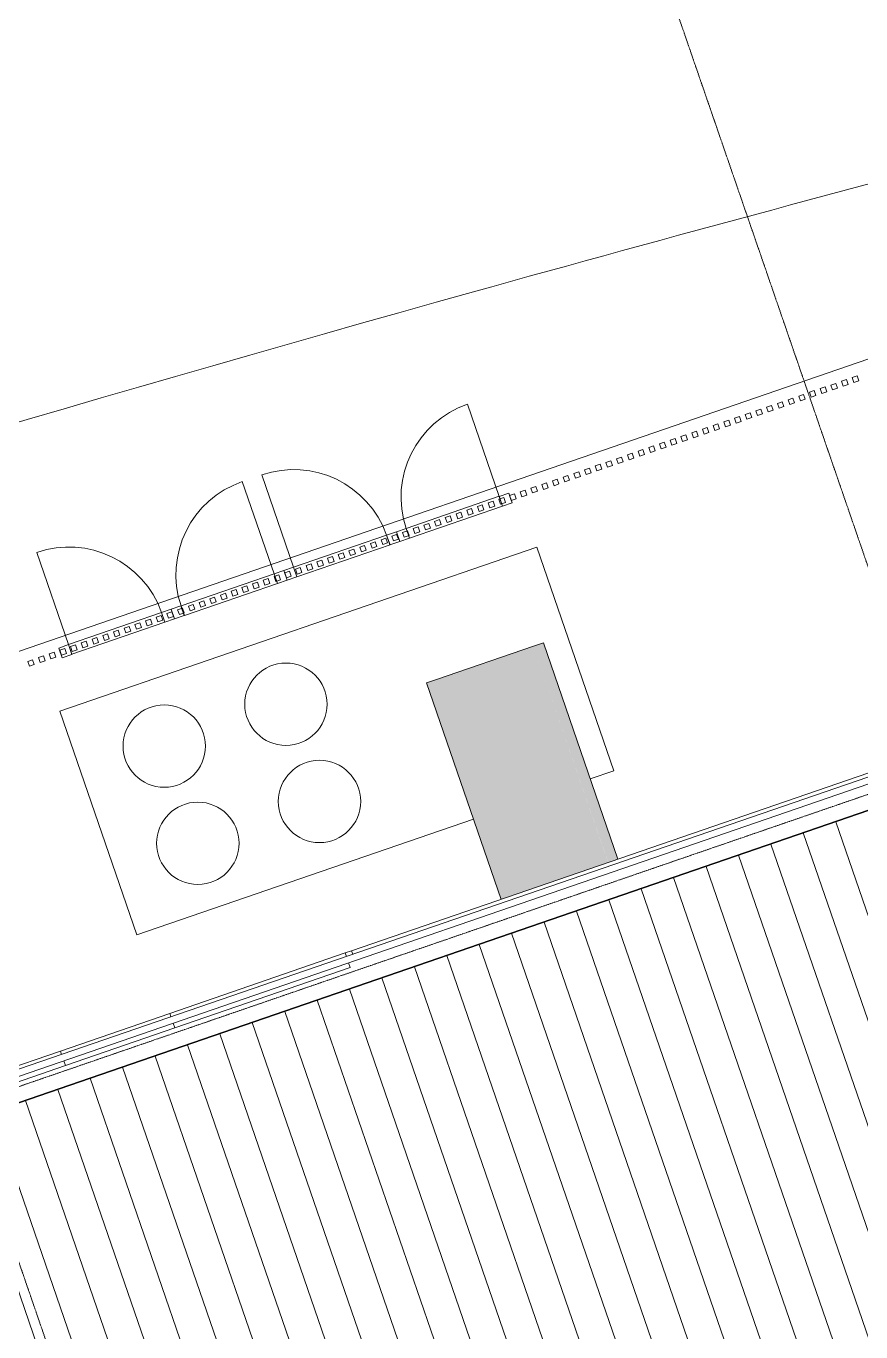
# Model space of a CAD drawing. Header units: millimetres. Extents: x -2478825 to -2336182, y 3945451 to 4053958.
# Drawn here: x -2391300 to -2383191, y 4016303 to 4028995 of the extents above; entities that cross this region are included whole.
import ezdxf

# ---------------------------------------------------------------- set-up
doc = ezdxf.new("R2010")
doc.units = ezdxf.units.MM
doc.linetypes.add('Grid Line', pattern=[21, 12, -3, 3, -3])
for name, color, linetype, lineweight in [('A-DOOR', 31, 'Continuous', 5), ('A-FLOR', 192, 'Continuous', 5), ('A-GENM', 13, 'Continuous', 5), ('A-GLAZ-CWMG', 51, 'Continuous', 5), ('A-ROOF', 132, 'Continuous', 5), ('A-ROOF-OTLN', 132, 'Continuous', 5), ('A-ROOF-PATT', 132, 'Continuous', 5), ('S-GRID', 1, 'Continuous', 5)]:
    doc.layers.add(name, color=color, linetype=linetype, lineweight=lineweight)

# ---------------------------------------------------------------- blocks, each defined once
blk = doc.blocks.new('Rectangular Mullion - 50 x 50mm-V1-ROOF - Part A')
at = {"layer": 'A-GLAZ-CWMG'}
for p, q in [((-25, -25), (-25, 25)), ((-25, 25), (25, 25)), ((25, 25), (25, -25)), ((25, -25), (-25, -25))]:
    blk.add_line(p, q, dxfattribs=at)
blk = doc.blocks.new('Rectangular Mullion - 50 x 50mm-V2-ROOF - Part A')
at = {"layer": 'A-GLAZ-CWMG'}
for p, q in [((-25, -25), (-25, 25)), ((-25, 25), (25, 25)), ((25, 25), (25, -25)), ((25, -25), (-25, -25))]:
    blk.add_line(p, q, dxfattribs=at)
blk = doc.blocks.new('Rectangular Mullion - 50 x 50mm-V4-ROOF - Part A')
at = {"layer": 'A-GLAZ-CWMG'}
for p, q in [((-25, -25), (-25, 25)), ((-25, 25), (25, 25)), ((25, 25), (25, -25)), ((25, -25), (-25, -25))]:
    blk.add_line(p, q, dxfattribs=at)
blk = doc.blocks.new('Mechanical - Condensers - Mechanical - Condensers-1249279-ROOF - Part A')
at = {"layer": 'A-GENM'}
for points in [[(-2386591, 4020540), (-2385646, 4020865), (-2386370, 4022969), (-2387315, 4022644), (-2386596, 4020553)], [(-2385646, 4020865), (-2385551, 4020898), (-2386275, 4023002), (-2386370, 4022969), (-2385650, 4020879)], [(-2386686, 4020507), (-2386591, 4020540), (-2387315, 4022644), (-2387410, 4022611), (-2386782, 4020788)]]:
    blk.add_hatch(color=256, dxfattribs=at).paths.add_polyline_path(points)
for p, q in [((-2386340, 4023931), (-2390973, 4022336)), ((-2385591, 4021757), (-2386340, 4023931)), ((-2387315, 4022644), (-2386370, 4022969)), ((-2386275, 4023002), (-2386370, 4022969)), ((-2385551, 4020898), (-2386275, 4023002)), ((-2387315, 4022644), (-2387410, 4022611)), ((-2387410, 4022611), (-2386686, 4020507)), ((-2390973, 4022336), (-2390224, 4020161)), ((-2385820, 4021678), (-2385591, 4021757)), ((-2390224, 4020161), (-2386954, 4021287))]:
    blk.add_line(p, q, dxfattribs=at)
for centre, start, end in [((-2388776, 4022404), 0, 180), ((-2389958, 4021997), 0, 180), ((-2388776, 4022404), 180, 0), ((-2389958, 4021997), 180, 0), ((-2388450, 4021459), 0, 180), ((-2389632, 4021052), 0, 180), ((-2388450, 4021459), 180, 0), ((-2389632, 4021052), 180, 0)]:
    blk.add_arc(centre, 400, start, end, dxfattribs=at)
blk = doc.blocks.new('Generic Models 21 - Generic Models 13-2246435-ROOF - Part A')
at = {"layer": 'A-GENM'}
for p, q in [((-2369391, 4026399), (-2359598, 4029771)), ((-2371157, 4025791), (-2369453, 4026378)), ((-2369453, 4026378), (-2369391, 4026399)), ((-2369441, 4026344), (-2369453, 4026378)), ((-2369379, 4026366), (-2369391, 4026399)), ((-2369404, 4026236), (-2371108, 4025649)), ((-2369404, 4026236), (-2369420, 4026283)), ((-2372219, 4025425), (-2371157, 4025791)), ((-2371157, 4025791), (-2371145, 4025757)), ((-2371157, 4025791), (-2371145, 4025757)), ((-2371124, 4025696), (-2371108, 4025649)), ((-2371124, 4025696), (-2371108, 4025649)), ((-2371108, 4025649), (-2372170, 4025283)), ((-2376343, 4024005), (-2372219, 4025425)), ((-2372208, 4025392), (-2372219, 4025425)), ((-2372208, 4025392), (-2372219, 4025425)), ((-2372170, 4025283), (-2372187, 4025330)), ((-2372170, 4025283), (-2372187, 4025330)), ((-2372170, 4025283), (-2374276, 4024558))]:
    blk.add_line(p, q, dxfattribs=at)
blk = doc.blocks.new('Curtain_Wall_Batten_Door - Louvre Single Door-2718797-ROOF - Part A')
at = {"layer": 'A-DOOR'}
blk.add_line((478, 50), (478, 998), dxfattribs=at)
blk.add_arc((478, 42), 956, 90, 179.5137, dxfattribs=at)
blk = doc.blocks.new('Rectangular Mullion - 100 x 100mm-2718795-ROOF - Part A')
at = {"layer": 'A-GLAZ-CWMG'}
for p, q in [((-2407936, 4017113), (-2407032, 4017425)), ((-2407032, 4017425), (-2407000, 4017330)), ((-2407000, 4017330), (-2407904, 4017019)), ((-2407904, 4017019), (-2407936, 4017113))]:
    blk.add_line(p, q, dxfattribs=at)
blk = doc.blocks.new('Rectangular Mullion - 100 x 100mm-1765060-ROOF - Part A')
at = {"layer": 'A-GLAZ-CWMG'}
for p, q in [((-100, -50), (-100, 50)), ((-100, 50), (0, 50)), ((0, 50), (0, -50)), ((0, -50), (-100, -50))]:
    blk.add_line(p, q, dxfattribs=at)
blk = doc.blocks.new('Rectangular Mullion - 100 x 100mm-1765061-ROOF - Part A')
at = {"layer": 'A-GLAZ-CWMG'}
for p, q in [((0, 50), (-100, 50)), ((-100, 50), (-100, -50)), ((0, -50), (0, 50)), ((-100, -50), (0, -50))]:
    blk.add_line(p, q, dxfattribs=at)
blk = doc.blocks.new('Curtain_Wall_Batten_Door - Louvre Single Door-1772445-ROOF - Part A')
at = {"layer": 'A-DOOR'}
blk.add_line((478, -50), (478, -998), dxfattribs=at)
blk.add_arc((478, -42), 956, 180.4863, 270, dxfattribs=at)
blk = doc.blocks.new('Rectangular Mullion - 100 x 100mm-1674793-ROOF - Part A')
at = {"layer": 'A-GLAZ-CWMG'}
for p, q in [((-2409030, 4016737), (-2408126, 4017048)), ((-2408126, 4017048), (-2408093, 4016954)), ((-2408093, 4016954), (-2408997, 4016642)), ((-2408997, 4016642), (-2409030, 4016737))]:
    blk.add_line(p, q, dxfattribs=at)
blk = doc.blocks.new('Rectangular Mullion - 100 x 100mm-1677029-ROOF - Part A')
at = {"layer": 'A-GLAZ-CWMG'}
for p, q in [((-100, -50), (-100, 50)), ((-100, 50), (0, 50)), ((0, 50), (0, -50)), ((0, -50), (-100, -50))]:
    blk.add_line(p, q, dxfattribs=at)
blk = doc.blocks.new('Rectangular Mullion - 100 x 100mm-1677030-ROOF - Part A')
at = {"layer": 'A-GLAZ-CWMG'}
for p, q in [((0, 50), (-100, 50)), ((-100, 50), (-100, -50)), ((0, -50), (0, 50)), ((-100, -50), (0, -50))]:
    blk.add_line(p, q, dxfattribs=at)

msp = doc.modelspace()

# ---------------------------------------------------------------- hatches: boundary and pattern name
at = {"layer": 'A-ROOF-PATT'}
h = msp.add_hatch(dxfattribs=at)
h.set_pattern_fill('FP_2', color=256, style=0, pattern_type=2)
h.set_pattern_definition([(289, (-11344.07, 32944.8), (314.857686, 108.414195), [])])
h.paths.add_polyline_path([(-2452645, 3976761), (-2347469, 4012977), (-2347478, 4013009), (-2353742, 4031486), (-2459017, 3995236), (-2452861, 3977388)])
h.paths.add_polyline_path([(-2449020, 3987609), (-2449020, 3987611), (-2449019, 3987610)])
h.paths.add_polyline_path([(-2446492, 3988481), (-2446491, 3988482), (-2446491, 3988481)])
h.paths.add_polyline_path([(-2355845, 4019694), (-2355845, 4019695), (-2355844, 4019695)])
h.paths.add_polyline_path([(-2353316, 4020564), (-2353315, 4020566), (-2353315, 4020565)])
h.paths.add_polyline_path([(-2450316, 3986980), (-2450402, 3987232), (-2449881, 3987411), (-2449850, 3987324), (-2449703, 3987375), (-2449427, 3987470), (-2449421, 3987473), (-2444766, 3989078), (-2444780, 3989119), (-2444734, 3989135), (-2444723, 3989141), (-2444723, 3989144), (-2444565, 3989198), (-2444565, 3989198), (-2444551, 3989198), (-2444506, 3989213), (-2444491, 3989171), (-2439282, 3990965), (-2439297, 3991007), (-2439250, 3991023), (-2439239, 3991029), (-2439239, 3991032), (-2439082, 3991086), (-2439082, 3991086), (-2439067, 3991086), (-2439022, 3991102), (-2439008, 3991060), (-2433798, 3992853), (-2433813, 3992895), (-2433767, 3992912), (-2433756, 3992918), (-2433756, 3992920), (-2433598, 3992974), (-2433598, 3992974), (-2433584, 3992974), (-2433539, 3992990), (-2433524, 3992948), (-2428315, 3994742), (-2428329, 3994784), (-2428283, 3994800), (-2428272, 3994806), (-2428272, 3994808), (-2428114, 3994862), (-2428114, 3994862), (-2428100, 3994863), (-2428055, 3994878), (-2428041, 3994836), (-2422831, 3996630), (-2422846, 3996672), (-2422800, 3996688), (-2422789, 3996694), (-2422789, 3996696), (-2422631, 3996750), (-2422631, 3996751), (-2422617, 3996751), (-2422572, 3996766), (-2422557, 3996724), (-2417348, 3998518), (-2417362, 3998560), (-2417316, 3998576), (-2417305, 3998582), (-2417305, 3998584), (-2417147, 3998638), (-2417147, 3998639), (-2417133, 3998639), (-2417088, 3998654), (-2417074, 3998612), (-2411864, 4000406), (-2411879, 4000448), (-2411832, 4000464), (-2411822, 4000470), (-2411821, 4000473), (-2411664, 4000527), (-2411664, 4000527), (-2411647, 4000528), (-2411604, 4000543), (-2411590, 4000501), (-2406381, 4002294), (-2406395, 4002336), (-2406349, 4002353), (-2406338, 4002358), (-2406338, 4002361), (-2406180, 4002415), (-2406180, 4002415), (-2406166, 4002415), (-2406121, 4002431), (-2406106, 4002389), (-2400897, 4004183), (-2400912, 4004225), (-2400865, 4004241), (-2400854, 4004247), (-2400854, 4004249), (-2400697, 4004303), (-2400697, 4004303), (-2400682, 4004304), (-2400637, 4004319), (-2400623, 4004277), (-2395413, 4006071), (-2395428, 4006113), (-2395382, 4006129), (-2395371, 4006135), (-2395371, 4006137), (-2395213, 4006191), (-2395213, 4006191), (-2395199, 4006192), (-2395154, 4006207), (-2395139, 4006165), (-2389930, 4007959), (-2389944, 4008001), (-2389898, 4008017), (-2389887, 4008023), (-2389887, 4008025), (-2389729, 4008079), (-2389729, 4008080), (-2389715, 4008080), (-2389670, 4008095), (-2389656, 4008053), (-2384446, 4009847), (-2384461, 4009889), (-2384415, 4009905), (-2384404, 4009911), (-2384404, 4009914), (-2384246, 4009968), (-2384246, 4009968), (-2384232, 4009968), (-2384187, 4009984), (-2384172, 4009942), (-2378963, 4011735), (-2378977, 4011777), (-2378931, 4011794), (-2378920, 4011799), (-2378920, 4011802), (-2378762, 4011856), (-2378762, 4011856), (-2378748, 4011856), (-2378703, 4011872), (-2378689, 4011830), (-2373479, 4013623), (-2373494, 4013665), (-2373447, 4013682), (-2373437, 4013688), (-2373436, 4013690), (-2373279, 4013744), (-2373279, 4013744), (-2373265, 4013745), (-2373219, 4013760), (-2373205, 4013718), (-2367996, 4015512), (-2368010, 4015554), (-2367964, 4015570), (-2367953, 4015576), (-2367953, 4015578), (-2367795, 4015632), (-2367795, 4015632), (-2367781, 4015633), (-2367736, 4015648), (-2367721, 4015606), (-2362512, 4017400), (-2362527, 4017442), (-2362480, 4017458), (-2362469, 4017464), (-2362469, 4017466), (-2362312, 4017520), (-2362312, 4017521), (-2362297, 4017521), (-2362252, 4017536), (-2362238, 4017494), (-2357028, 4019288), (-2357042, 4019330), (-2356997, 4019346), (-2356986, 4019352), (-2356986, 4019355), (-2356828, 4019409), (-2356828, 4019409), (-2356814, 4019409), (-2356769, 4019424), (-2356754, 4019382), (-2351668, 4021133), (-2351698, 4021219), (-2351176, 4021399), (-2351090, 4021147), (-2351612, 4020968), (-2351666, 4021125), (-2352236, 4020928), (-2356752, 4019375), (-2356704, 4019236), (-2356751, 4019220), (-2356764, 4019223), (-2356765, 4019220), (-2356765, 4019219), (-2356922, 4019166), (-2356922, 4019166), (-2356933, 4019157), (-2356978, 4019142), (-2357026, 4019281), (-2362235, 4017487), (-2362187, 4017348), (-2362235, 4017332), (-2362247, 4017334), (-2362248, 4017332), (-2362249, 4017331), (-2362405, 4017278), (-2362405, 4017278), (-2362417, 4017269), (-2362462, 4017253), (-2362509, 4017392), (-2367719, 4015599), (-2367671, 4015460), (-2367719, 4015444), (-2367731, 4015446), (-2367732, 4015443), (-2367733, 4015443), (-2367889, 4015390), (-2367889, 4015389), (-2367900, 4015381), (-2367945, 4015365), (-2367993, 4015504), (-2373202, 4013710), (-2373155, 4013572), (-2373202, 4013556), (-2373215, 4013558), (-2373216, 4013555), (-2373216, 4013555), (-2373372, 4013502), (-2373372, 4013501), (-2373384, 4013493), (-2373429, 4013477), (-2373477, 4013616), (-2378686, 4011822), (-2378638, 4011683), (-2378686, 4011668), (-2378698, 4011670), (-2378699, 4011667), (-2378700, 4011667), (-2378856, 4011613), (-2378856, 4011613), (-2378867, 4011604), (-2378912, 4011589), (-2378960, 4011728), (-2384170, 4009934), (-2384122, 4009795), (-2384169, 4009780), (-2384182, 4009782), (-2384183, 4009779), (-2384183, 4009779), (-2384340, 4009725), (-2384340, 4009725), (-2384351, 4009716), (-2384396, 4009701), (-2384444, 4009840), (-2389653, 4008046), (-2389605, 4007907), (-2389653, 4007891), (-2389665, 4007893), (-2389666, 4007891), (-2389667, 4007890), (-2389823, 4007837), (-2389823, 4007837), (-2389834, 4007828), (-2389879, 4007813), (-2389927, 4007951), (-2395137, 4006158), (-2395089, 4006019), (-2395136, 4006003), (-2395149, 4006005), (-2395150, 4006002), (-2395153, 4006001), (-2395307, 4005949), (-2395307, 4005948), (-2395318, 4005940), (-2395363, 4005924), (-2395411, 4006063), (-2400620, 4004269), (-2400572, 4004131), (-2400620, 4004115), (-2400632, 4004117), (-2400633, 4004114), (-2400634, 4004114), (-2400790, 4004061), (-2400790, 4004060), (-2400802, 4004052), (-2400847, 4004036), (-2400894, 4004175), (-2406104, 4002381), (-2406056, 4002242), (-2406104, 4002227), (-2406116, 4002229), (-2406117, 4002226), (-2406118, 4002226), (-2406274, 4002172), (-2406274, 4002172), (-2406285, 4002163), (-2406330, 4002148), (-2406378, 4002287), (-2411587, 4000493), (-2411540, 4000354), (-2411587, 4000339), (-2411600, 4000341), (-2411601, 4000338), (-2411601, 4000338), (-2411757, 4000284), (-2411757, 4000284), (-2411769, 4000275), (-2411814, 4000260), (-2411862, 4000399), (-2417071, 3998605), (-2417023, 3998466), (-2417071, 3998450), (-2417083, 3998452), (-2417084, 3998450), (-2417085, 3998449), (-2417241, 3998396), (-2417241, 3998396), (-2417252, 3998387), (-2417297, 3998372), (-2417345, 3998510), (-2422555, 3996717), (-2422507, 3996578), (-2422554, 3996562), (-2422567, 3996564), (-2422568, 3996562), (-2422568, 3996561), (-2422725, 3996508), (-2422725, 3996508), (-2422736, 3996499), (-2422781, 3996483), (-2422829, 3996622), (-2428038, 3994828), (-2427990, 3994690), (-2428038, 3994674), (-2428050, 3994676), (-2428051, 3994673), (-2428052, 3994673), (-2428208, 3994620), (-2428208, 3994619), (-2428219, 3994611), (-2428264, 3994595), (-2428312, 3994734), (-2433522, 3992940), (-2433474, 3992801), (-2433521, 3992786), (-2433534, 3992788), (-2433535, 3992785), (-2433535, 3992785), (-2433692, 3992732), (-2433692, 3992731), (-2433703, 3992723), (-2433748, 3992707), (-2433796, 3992846), (-2439005, 3991052), (-2438957, 3990913), (-2439005, 3990898), (-2439017, 3990900), (-2439018, 3990897), (-2439019, 3990897), (-2439175, 3990843), (-2439175, 3990843), (-2439187, 3990834), (-2439232, 3990819), (-2439279, 3990958), (-2444489, 3989164), (-2444441, 3989025), (-2444489, 3989009), (-2444501, 3989012), (-2444502, 3989009), (-2444503, 3989008), (-2444659, 3988955), (-2444659, 3988955), (-2444670, 3988946), (-2444715, 3988931), (-2444765, 3989070), (-2444930, 3989012), (-2449848, 3987316), (-2449794, 3987159), (-2450315, 3986980)])
h.paths.add_polyline_path([(-2448138, 3987908), (-2448127, 3987910), (-2448136, 3987908)])
h.paths.add_polyline_path([(-2445249, 3988903), (-2445238, 3988906), (-2445247, 3988904)])
h.paths.add_polyline_path([(-2354962, 4019992), (-2354952, 4019994), (-2354961, 4019992)])
h.paths.add_polyline_path([(-2352072, 4020986), (-2352062, 4020988), (-2352071, 4020986)])

# ---------------------------------------------------------------- linework, layer by layer
at = {"layer": 'A-FLOR'}
msp.add_line((-2374287, 4028800), (-2409744, 4016591), dxfattribs=at)
msp.add_open_spline([(-2411511, 4024905), (-2400296, 4028922), (-2388868, 4032341), (-2377291, 4035145)], degree=3, dxfattribs=at)
msp.add_open_spline([(-2375318, 4029438), (-2379215, 4028499), (-2390855, 4025472), (-2402321, 4021823), (-2409869, 4019121)], degree=3, knots=[-0.75, -0.75, -0.75, -0.75, -0.5, 0, 0, 0, 0], dxfattribs=at)
at = {"layer": 'A-ROOF'}
msp.add_line((-2353742, 4031486), (-2459017, 3995236), dxfattribs=at)
at = {"layer": 'A-ROOF-OTLN'}
for p, q in [((-2459365, 3995444), (-2353843, 4031779)), ((-2353822, 4031717), (-2459344, 3995382)), ((-2459266, 3995156), (-2354127, 4031359))]:
    msp.add_line(p, q, dxfattribs=at)
at = {"layer": 'S-GRID', "linetype": 'Grid Line'}
for p, q in [((-2363768, 3967536), (-2388356, 4038942)), ((-2374671, 3968484), (-2397811, 4035686)), ((-2354085, 4031526), (-2477051, 3989185))]:
    msp.add_line(p, q, dxfattribs=at)

# ---------------------------------------------------------------- block references
at = {"layer": 'A-DOOR'}
for name, p, rotation in [('Curtain_Wall_Batten_Door - Louvre Single Door-2718797-ROOF - Part A', (-2387140, 4024221), 19.00040712018425), ('Curtain_Wall_Batten_Door - Louvre Single Door-1772445-ROOF - Part A', (-2388234, 4023845), 199.0004071201834), ('Curtain_Wall_Batten_Door - Louvre Single Door-2718797-ROOF - Part A', (-2389327, 4023468), 19.00040712018626), ('Curtain_Wall_Batten_Door - Louvre Single Door-1772445-ROOF - Part A', (-2390420, 4023092), 199.0004071201854)]:
    msp.add_blockref(name, p, dxfattribs=dict(at, rotation=rotation))
at = {"layer": 'A-GENM'}
for name, p in [('Mechanical - Condensers - Mechanical - Condensers-1249279-ROOF - Part A', (0, 0)), ('Generic Models 21 - Generic Models 13-2246435-ROOF - Part A', (-18748, -6392))]:
    msp.add_blockref(name, p, dxfattribs=at)
at = {"layer": 'A-GLAZ-CWMG', "extrusion": (0, 0, -1)}
for name, p, rotation in [('Rectangular Mullion - 50 x 50mm-V1-ROOF - Part A', (2383347, 4025527), 160.9995928798067), ('Rectangular Mullion - 50 x 50mm-V1-ROOF - Part A', (2383243, 4025563), 160.9995928798067), ('Rectangular Mullion - 50 x 50mm-V1-ROOF - Part A', (2383659, 4025420), 160.9995928798067), ('Rectangular Mullion - 50 x 50mm-V1-ROOF - Part A', (2383555, 4025456), 160.9995928798067), ('Rectangular Mullion - 50 x 50mm-V1-ROOF - Part A', (2383451, 4025491), 160.9995928798067), ('Rectangular Mullion - 50 x 50mm-V1-ROOF - Part A', (2384075, 4025277), 160.9995928798067), ('Rectangular Mullion - 50 x 50mm-V1-ROOF - Part A', (2383971, 4025312), 160.9995928798067), ('Rectangular Mullion - 50 x 50mm-V1-ROOF - Part A', (2383867, 4025348), 160.9995928798067), ('Rectangular Mullion - 50 x 50mm-V1-ROOF - Part A', (2383763, 4025384), 160.9995928798067), ('Rectangular Mullion - 50 x 50mm-V1-ROOF - Part A', (2384491, 4025133), 160.9995928798067), ('Rectangular Mullion - 50 x 50mm-V1-ROOF - Part A', (2384387, 4025169), 160.9995928798067), ('Rectangular Mullion - 50 x 50mm-V1-ROOF - Part A', (2384283, 4025205), 160.9995928798067), ('Rectangular Mullion - 50 x 50mm-V1-ROOF - Part A', (2384179, 4025241), 160.9995928798067), ('Rectangular Mullion - 50 x 50mm-V1-ROOF - Part A', (2384803, 4025026), 160.9995928798067), ('Rectangular Mullion - 50 x 50mm-V1-ROOF - Part A', (2384699, 4025062), 160.9995928798067), ('Rectangular Mullion - 50 x 50mm-V1-ROOF - Part A', (2384595, 4025097), 160.9995928798067), ('Rectangular Mullion - 50 x 50mm-V1-ROOF - Part A', (2385220, 4024883), 160.9995928798067), ('Rectangular Mullion - 50 x 50mm-V1-ROOF - Part A', (2385116, 4024918), 160.9995928798067), ('Rectangular Mullion - 50 x 50mm-V1-ROOF - Part A', (2385011, 4024954), 160.9995928798067), ('Rectangular Mullion - 50 x 50mm-V1-ROOF - Part A', (2384907, 4024990), 160.9995928798067), ('Rectangular Mullion - 50 x 50mm-V1-ROOF - Part A', (2385532, 4024775), 160.9995928798067), ('Rectangular Mullion - 50 x 50mm-V1-ROOF - Part A', (2385428, 4024811), 160.9995928798067), ('Rectangular Mullion - 50 x 50mm-V1-ROOF - Part A', (2385324, 4024847), 160.9995928798067), ('Rectangular Mullion - 50 x 50mm-V1-ROOF - Part A', (2385948, 4024632), 160.9995928798067), ('Rectangular Mullion - 50 x 50mm-V1-ROOF - Part A', (2385844, 4024668), 160.9995928798067), ('Rectangular Mullion - 50 x 50mm-V1-ROOF - Part A', (2385740, 4024704), 160.9995928798067), ('Rectangular Mullion - 50 x 50mm-V1-ROOF - Part A', (2385636, 4024739), 160.9995928798067), ('Rectangular Mullion - 50 x 50mm-V1-ROOF - Part A', (2386260, 4024524), 160.9995928798067), ('Rectangular Mullion - 50 x 50mm-V1-ROOF - Part A', (2386156, 4024560), 160.9995928798067), ('Rectangular Mullion - 50 x 50mm-V1-ROOF - Part A', (2386052, 4024596), 160.9995928798067), ('Rectangular Mullion - 50 x 50mm-V2-ROOF - Part A', (2386676, 4024381), 160.9995928798067), ('Rectangular Mullion - 50 x 50mm-V4-ROOF - Part A', (2386572, 4024417), 160.9995928798067), ('Rectangular Mullion - 50 x 50mm-V1-ROOF - Part A', (2386468, 4024453), 160.9995928798067), ('Rectangular Mullion - 50 x 50mm-V1-ROOF - Part A', (2386364, 4024489), 160.9995928798067), ('Rectangular Mullion - 50 x 50mm-V2-ROOF - Part A', (2386988, 4024274), 160.9995928798067), ('Rectangular Mullion - 50 x 50mm-V2-ROOF - Part A', (2386884, 4024310), 160.9995928798067), ('Rectangular Mullion - 50 x 50mm-V2-ROOF - Part A', (2386780, 4024345), 160.9995928798067), ('Rectangular Mullion - 50 x 50mm-V2-ROOF - Part A', (2387404, 4024130), 160.9995928798067), ('Rectangular Mullion - 50 x 50mm-V2-ROOF - Part A', (2387300, 4024166), 160.9995928798067), ('Rectangular Mullion - 50 x 50mm-V2-ROOF - Part A', (2387196, 4024202), 160.9995928798067), ('Rectangular Mullion - 50 x 50mm-V2-ROOF - Part A', (2387092, 4024238), 160.9995928798067), ('Rectangular Mullion - 100 x 100mm-1677029-ROOF - Part A', (2387687, 4024033), 160.9995928798166), ('Rectangular Mullion - 50 x 50mm-V2-ROOF - Part A', (2387716, 4024023), 160.9995928798067), ('Rectangular Mullion - 100 x 100mm-1765060-ROOF - Part A', (2387687, 4024033), 340.9995928798157), ('Rectangular Mullion - 50 x 50mm-V2-ROOF - Part A', (2387612, 4024059), 160.9995928798067), ('Rectangular Mullion - 50 x 50mm-V2-ROOF - Part A', (2387508, 4024095), 160.9995928798067), ('Rectangular Mullion - 50 x 50mm-V2-ROOF - Part A', (2388132, 4023880), 160.9995928798067), ('Rectangular Mullion - 50 x 50mm-V2-ROOF - Part A', (2388028, 4023916), 160.9995928798067), ('Rectangular Mullion - 50 x 50mm-V2-ROOF - Part A', (2387924, 4023951), 160.9995928798067), ('Rectangular Mullion - 50 x 50mm-V2-ROOF - Part A', (2387820, 4023987), 160.9995928798067), ('Rectangular Mullion - 50 x 50mm-V2-ROOF - Part A', (2388548, 4023737), 160.9995928798067), ('Rectangular Mullion - 50 x 50mm-V2-ROOF - Part A', (2388444, 4023772), 160.9995928798067), ('Rectangular Mullion - 50 x 50mm-V2-ROOF - Part A', (2388340, 4023808), 160.9995928798067), ('Rectangular Mullion - 50 x 50mm-V2-ROOF - Part A', (2388236, 4023844), 160.9995928798067), ('Rectangular Mullion - 50 x 50mm-V2-ROOF - Part A', (2388860, 4023629), 160.9995928798067), ('Rectangular Mullion - 50 x 50mm-V2-ROOF - Part A', (2388756, 4023665), 160.9995928798067), ('Rectangular Mullion - 50 x 50mm-V2-ROOF - Part A', (2388652, 4023701), 160.9995928798067), ('Rectangular Mullion - 50 x 50mm-V2-ROOF - Part A', (2389276, 4023486), 160.9995928798067), ('Rectangular Mullion - 50 x 50mm-V2-ROOF - Part A', (2389172, 4023522), 160.9995928798067), ('Rectangular Mullion - 50 x 50mm-V2-ROOF - Part A', (2389068, 4023557), 160.9995928798067), ('Rectangular Mullion - 50 x 50mm-V2-ROOF - Part A', (2388964, 4023593), 160.9995928798067), ('Rectangular Mullion - 50 x 50mm-V2-ROOF - Part A', (2389588, 4023378), 160.9995928798067), ('Rectangular Mullion - 50 x 50mm-V2-ROOF - Part A', (2389484, 4023414), 160.9995928798067), ('Rectangular Mullion - 50 x 50mm-V2-ROOF - Part A', (2389380, 4023450), 160.9995928798067), ('Rectangular Mullion - 50 x 50mm-V2-ROOF - Part A', (2390004, 4023235), 160.9995928798067), ('Rectangular Mullion - 100 x 100mm-1677029-ROOF - Part A', (2389874, 4023280), 160.9995928798146), ('Rectangular Mullion - 50 x 50mm-V2-ROOF - Part A', (2389900, 4023271), 160.9995928798067), ('Rectangular Mullion - 100 x 100mm-1765060-ROOF - Part A', (2389874, 4023280), 340.9995928798138), ('Rectangular Mullion - 50 x 50mm-V2-ROOF - Part A', (2389796, 4023307), 160.9995928798067), ('Rectangular Mullion - 50 x 50mm-V2-ROOF - Part A', (2389692, 4023343), 160.9995928798067), ('Rectangular Mullion - 50 x 50mm-V2-ROOF - Part A', (2390316, 4023128), 160.9995928798067), ('Rectangular Mullion - 50 x 50mm-V2-ROOF - Part A', (2390212, 4023164), 160.9995928798067), ('Rectangular Mullion - 50 x 50mm-V2-ROOF - Part A', (2390108, 4023199), 160.9995928798067), ('Rectangular Mullion - 50 x 50mm-V2-ROOF - Part A', (2390732, 4022984), 160.9995928798067), ('Rectangular Mullion - 50 x 50mm-V2-ROOF - Part A', (2390628, 4023020), 160.9995928798067), ('Rectangular Mullion - 50 x 50mm-V2-ROOF - Part A', (2390524, 4023056), 160.9995928798067), ('Rectangular Mullion - 50 x 50mm-V2-ROOF - Part A', (2390420, 4023092), 160.9995928798067), ('Rectangular Mullion - 50 x 50mm-V1-ROOF - Part A', (2391044, 4022877), 160.9995928798067), ('Rectangular Mullion - 50 x 50mm-V2-ROOF - Part A', (2390940, 4022913), 160.9995928798067), ('Rectangular Mullion - 50 x 50mm-V2-ROOF - Part A', (2390836, 4022949), 160.9995928798067), ('Rectangular Mullion - 50 x 50mm-V1-ROOF - Part A', (2391252, 4022805), 160.9995928798067), ('Rectangular Mullion - 50 x 50mm-V1-ROOF - Part A', (2391148, 4022841), 160.9995928798067)]:
    msp.add_blockref(name, p, dxfattribs=dict(at, rotation=rotation))
at = {"layer": 'A-GLAZ-CWMG'}
for name, p in [('Rectangular Mullion - 100 x 100mm-2718795-ROOF - Part A', (20328, 7000)), ('Rectangular Mullion - 100 x 100mm-1674793-ROOF - Part A', (20328, 7000)), ('Rectangular Mullion - 100 x 100mm-2718795-ROOF - Part A', (18141, 6247)), ('Rectangular Mullion - 100 x 100mm-1674793-ROOF - Part A', (18141, 6247))]:
    msp.add_blockref(name, p, dxfattribs=at)
for name, p, rotation in [('Rectangular Mullion - 100 x 100mm-1765061-ROOF - Part A', (-2386594, 4024409), 19.00040712018425), ('Rectangular Mullion - 100 x 100mm-1765061-ROOF - Part A', (-2388780, 4023656), 19.00040712018626), ('Rectangular Mullion - 100 x 100mm-1677030-ROOF - Part A', (-2388780, 4023656), 199.0004071201834), ('Rectangular Mullion - 100 x 100mm-1677030-ROOF - Part A', (-2390967, 4022903), 199.0004071201854)]:
    msp.add_blockref(name, p, dxfattribs=dict(at, rotation=rotation))

doc.saveas('drawing.dxf')
